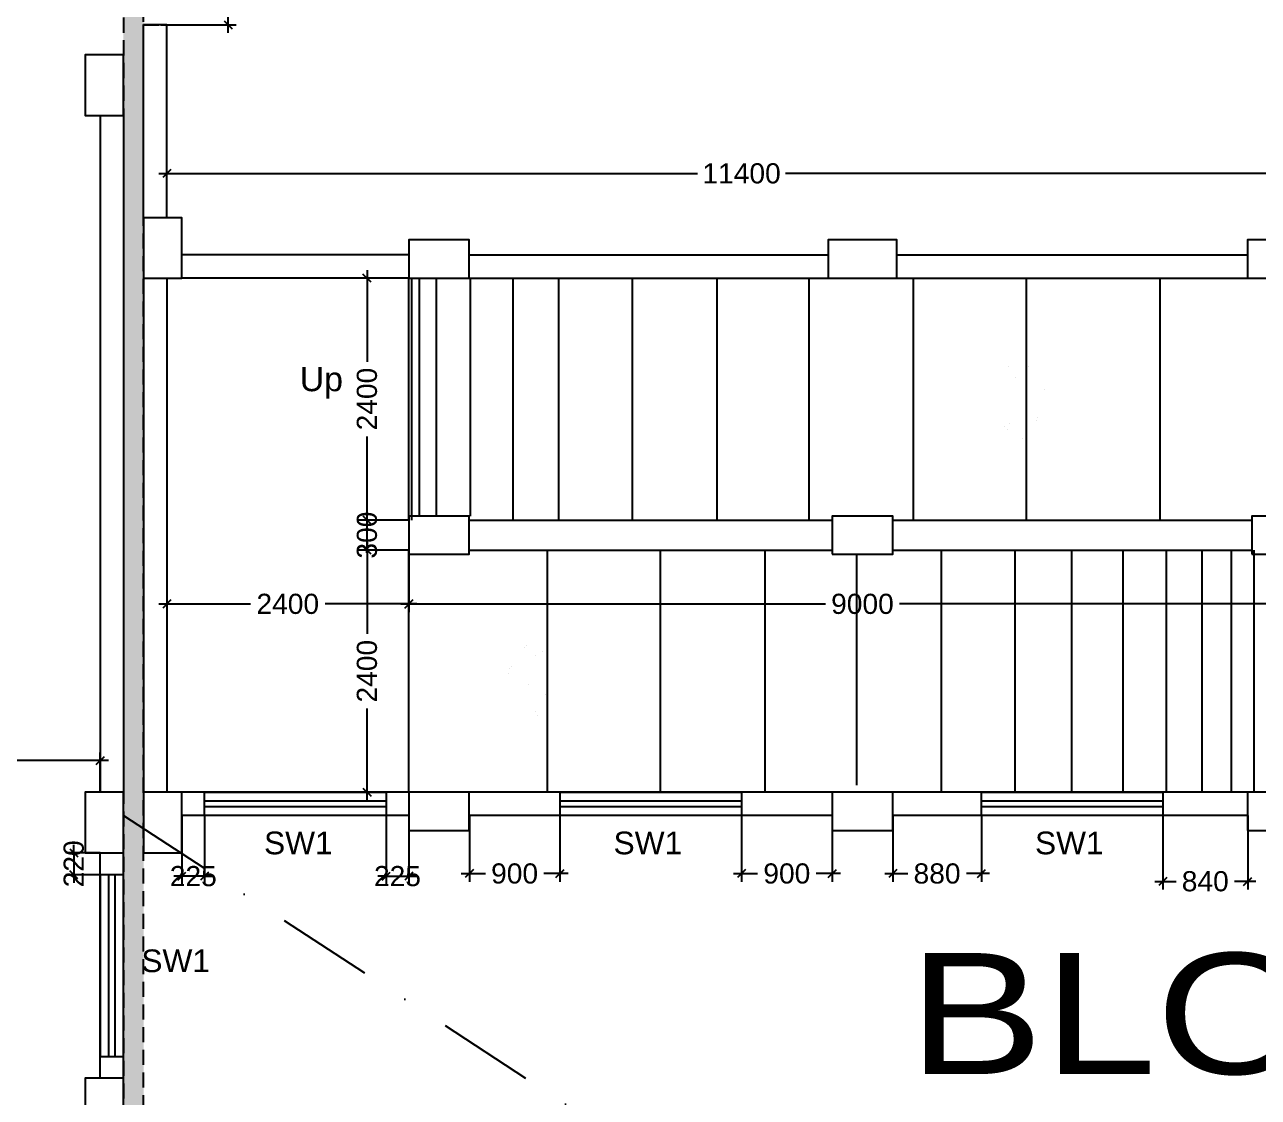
# Model space of a CAD drawing. Extents: x 6345096 to 6738923, y -6490958 to -6305885.
# Drawn here: x 6575810 to 6588046, y -6375273 to -6364631 of the extents above; entities that cross this region are included whole.
import ezdxf
from ezdxf.enums import TextEntityAlignment as Align

# ---------------------------------------------------------------- set-up
doc = ezdxf.new("R2010")
doc.units = 0
doc.header["$LTSCALE"] = 600
doc.header["$MEASUREMENT"] = 0
doc.header["$PDMODE"] = 35
doc.linetypes.add('DASHDOT', pattern=[25.4, 12.7, -6.35, 0, -6.35])
doc.linetypes.add('HIDDEN', pattern=[0.375, 0.25, -0.125])
doc.layers.get('0').update_dxf_attribs({"linetype": 'CONTINUOUS'})
doc.layers.get('Defpoints').update_dxf_attribs({"linetype": 'CONTINUOUS'})
for name, color, linetype in [('BLOCKS-PROP', 2, 'CONTINUOUS'), ('Exp.Joint', 104, 'CONTINUOUS'), ('HS', 251, 'CONTINUOUS'), ('joinery', 7, 'CONTINUOUS'), ('LA-column', 3, 'CONTINUOUS'), ('Railing', 21, 'CONTINUOUS'), ('Stairscase', 7, 'CONTINUOUS'), ('Walls', 7, 'CONTINUOUS'), ('WIN', 151, 'CONTINUOUS'), ('Working Dim', 5, 'CONTINUOUS')]:
    doc.layers.add(name, color=color, linetype=linetype)
doc.styles.add('ari', font='arial.ttf')
doc.styles.add('ARIAL', font='arial.ttf')
doc.dimstyles.new('int. dim', dxfattribs={"dimtxt": 200, "dimasz": 80, "dimexe": 80, "dimexo": 0, "dimgap": 70, "dimtad": 0, "dimdec": 0, "dimzin": 12, "dimdsep": 46, "dimtxsty": 'ari', "dimblk": 'OBLIQUE', "dimcen": 2, "dimdle": 80, "dimclrd": 256, "dimclre": 256, "dimclrt": 6, "dimadec": 0, "dimazin": 0, "dimtfac": 1, "dimtdec": 0, "dimtix": 1, "dimtmove": 2, "dimatfit": 3, "dimfxl": 1, "dimtolj": 1, "dimtzin": 0, "dimlwd": -1, "dimlwe": -1, "dimarcsym": 0})

# ---------------------------------------------------------------- blocks, each defined once
blk = doc.blocks.new('_Oblique')
at = {"color": 0, "linetype": 'ByBlock', "lineweight": -2}
blk.add_line((-0.5, -0.5), (0.5, 0.5), dxfattribs=at)
blk = doc.blocks.new('*D269')
at = {"layer": 'Defpoints', "color": 0, "transparency": 16777216}
for p in [(6576560, -6371931), (6572960, -6372246, -5), (6576560, -6372246, -9)]:
    blk.add_point(p, dxfattribs=at)
at = {"layer": 'Working Dim', "transparency": 16777216}
for p, q in [((6572880, -6371931), (6574391, -6371931)), ((6572960, -6372246), (6572960, -6371851)), ((6576640, -6371931), (6575128, -6371931)), ((6576560, -6372246), (6576560, -6371851))]:
    blk.add_line(p, q, dxfattribs=at)
at = {"layer": 'Working Dim', "transparency": 16777216, "xscale": 80, "yscale": 80, "zscale": 80, "rotation": 180}
blk.add_blockref('_Oblique', (6572960, -6371931), dxfattribs=at)
at = {"layer": 'Working Dim', "transparency": 16777216, "xscale": 80, "yscale": 80, "zscale": 80}
blk.add_blockref('_Oblique', (6576560, -6371931), dxfattribs=at)
at = {"layer": 'Working Dim', "color": 6, "transparency": 16777216, "insert": (6574760, -6371931), "char_height": 200, "attachment_point": 5, "style": 'ari'}
blk.add_mtext('\\A1;3600', dxfattribs=at)
blk = doc.blocks.new('*D280')
at = {"layer": 'Defpoints', "color": 0, "transparency": 16777216}
for p in [(6579619, -6369845, -5), (6588619, -6369845, -5), (6579619, -6370378)]:
    blk.add_point(p, dxfattribs=at)
at = {"layer": 'Working Dim', "transparency": 16777216}
for p, q in [((6579619, -6369845), (6579619, -6370458)), ((6588619, -6369845), (6588619, -6370458)), ((6579539, -6370378), (6583751, -6370378)), ((6588699, -6370378), (6584488, -6370378))]:
    blk.add_line(p, q, dxfattribs=at)
at = {"layer": 'Working Dim', "transparency": 16777216, "xscale": 80, "yscale": 80, "zscale": 80, "rotation": 180}
blk.add_blockref('_Oblique', (6579619, -6370378), dxfattribs=at)
at = {"layer": 'Working Dim', "transparency": 16777216, "xscale": 80, "yscale": 80, "zscale": 80}
blk.add_blockref('_Oblique', (6588619, -6370378), dxfattribs=at)
at = {"layer": 'Working Dim', "color": 6, "transparency": 16777216, "insert": (6584119, -6370378), "char_height": 200, "attachment_point": 5, "style": 'ari'}
blk.add_mtext('\\A1;9000', dxfattribs=at)
blk = doc.blocks.new('*D281')
at = {"layer": 'Defpoints', "color": 0, "transparency": 16777216}
for p in [(6577219, -6370180, -7), (6579619, -6370180, -5), (6577219, -6370378)]:
    blk.add_point(p, dxfattribs=at)
at = {"layer": 'Working Dim', "transparency": 16777216}
for p, q in [((6577219, -6370180), (6577219, -6370458)), ((6579619, -6370180), (6579619, -6370458)), ((6577139, -6370378), (6578049, -6370378)), ((6579699, -6370378), (6578789, -6370378))]:
    blk.add_line(p, q, dxfattribs=at)
at = {"layer": 'Working Dim', "transparency": 16777216, "xscale": 80, "yscale": 80, "zscale": 80, "rotation": 180}
blk.add_blockref('_Oblique', (6577219, -6370378), dxfattribs=at)
at = {"layer": 'Working Dim', "transparency": 16777216, "xscale": 80, "yscale": 80, "zscale": 80}
blk.add_blockref('_Oblique', (6579619, -6370378), dxfattribs=at)
at = {"layer": 'Working Dim', "color": 6, "transparency": 16777216, "insert": (6578419, -6370378), "char_height": 200, "attachment_point": 5, "style": 'ari'}
blk.add_mtext('\\A1;2400', dxfattribs=at)
blk = doc.blocks.new('*D283')
at = {"layer": 'Defpoints', "color": 0, "transparency": 16777216}
for p in [(6579205, -6369845), (6579619, -6369845, 0), (6579619, -6372245, 0)]:
    blk.add_point(p, dxfattribs=at)
at = {"layer": 'Working Dim', "transparency": 16777216}
for p, q in [((6579205, -6369765), (6579205, -6370675)), ((6579619, -6369845), (6579125, -6369845)), ((6579205, -6372325), (6579205, -6371415)), ((6579619, -6372245), (6579125, -6372245))]:
    blk.add_line(p, q, dxfattribs=at)
at = {"layer": 'Working Dim', "transparency": 16777216, "xscale": 80, "yscale": 80, "zscale": 80}
for p, rotation in [((6579205, -6369845), 90), ((6579205, -6372245), 270)]:
    blk.add_blockref('_Oblique', p, dxfattribs=dict(at, rotation=rotation))
at = {"layer": 'Working Dim', "color": 6, "transparency": 16777216, "insert": (6579205, -6371045), "char_height": 200, "attachment_point": 5, "rotation": 90, "style": 'ari'}
blk.add_mtext('\\A1;2400', dxfattribs=at)
blk = doc.blocks.new('*D284')
at = {"layer": 'Defpoints', "color": 0, "transparency": 16777216}
for p in [(6579205, -6369545), (6579619, -6369545, 0), (6579619, -6369845, 0)]:
    blk.add_point(p, dxfattribs=at)
at = {"layer": 'Working Dim', "transparency": 16777216}
for p, q in [((6579205, -6369545), (6579205, -6369465)), ((6579619, -6369545), (6579125, -6369545)), ((6579205, -6369845), (6579205, -6369545)), ((6579619, -6369845), (6579125, -6369845)), ((6579205, -6369845), (6579205, -6369925))]:
    blk.add_line(p, q, dxfattribs=at)
at = {"layer": 'Working Dim', "transparency": 16777216, "xscale": 80, "yscale": 80, "zscale": 80}
for p, rotation in [((6579205, -6369545), 270), ((6579205, -6369845), 90)]:
    blk.add_blockref('_Oblique', p, dxfattribs=dict(at, rotation=rotation))
at = {"layer": 'Working Dim', "color": 6, "transparency": 16777216, "insert": (6579205, -6369695), "char_height": 200, "attachment_point": 5, "rotation": 90, "style": 'ari'}
blk.add_mtext('\\A1;300', dxfattribs=at)
blk = doc.blocks.new('*D285')
at = {"layer": 'Defpoints', "color": 0, "transparency": 16777216}
for p in [(6579205, -6367145), (6579619, -6367145), (6579619, -6369545, 0)]:
    blk.add_point(p, dxfattribs=at)
at = {"layer": 'Working Dim', "transparency": 16777216}
for p, q in [((6579205, -6367065), (6579205, -6367975)), ((6579619, -6367145), (6579125, -6367145)), ((6579205, -6369625), (6579205, -6368715)), ((6579619, -6369545), (6579125, -6369545))]:
    blk.add_line(p, q, dxfattribs=at)
at = {"layer": 'Working Dim', "transparency": 16777216, "xscale": 80, "yscale": 80, "zscale": 80}
for p, rotation in [((6579205, -6367145), 90), ((6579205, -6369545), 270)]:
    blk.add_blockref('_Oblique', p, dxfattribs=dict(at, rotation=rotation))
at = {"layer": 'Working Dim', "color": 6, "transparency": 16777216, "insert": (6579205, -6368345), "char_height": 200, "attachment_point": 5, "rotation": 90, "style": 'ari'}
blk.add_mtext('\\A1;2400', dxfattribs=at)
blk = doc.blocks.new('*D636')
at = {"layer": 'Defpoints', "color": 0, "transparency": 16777216}
for p in [(6588620, -6366107), (6577220, -6366236, 6), (6588620, -6366765, 1)]:
    blk.add_point(p, dxfattribs=at)
at = {"layer": 'Working Dim', "transparency": 16777216}
for p, q in [((6577220, -6366236), (6577220, -6366027)), ((6588620, -6366765), (6588620, -6366027)), ((6577140, -6366107), (6582483, -6366107)), ((6588700, -6366107), (6583356, -6366107))]:
    blk.add_line(p, q, dxfattribs=at)
at = {"layer": 'Working Dim', "transparency": 16777216, "xscale": 80, "yscale": 80, "zscale": 80, "rotation": 180}
blk.add_blockref('_Oblique', (6577220, -6366107), dxfattribs=at)
at = {"layer": 'Working Dim', "transparency": 16777216, "xscale": 80, "yscale": 80, "zscale": 80}
blk.add_blockref('_Oblique', (6588620, -6366107), dxfattribs=at)
at = {"layer": 'Working Dim', "color": 6, "transparency": 16777216, "insert": (6582920, -6366107), "char_height": 200, "attachment_point": 5, "style": 'ari'}
blk.add_mtext('\\A1;11400', dxfattribs=at)
blk = doc.blocks.new('*D1081')
at = {"layer": 'Defpoints', "color": 0, "transparency": 16777216}
for p in [(6576560, -6372846, 6), (6576297, -6373066), (6576560, -6373066, 6)]:
    blk.add_point(p, dxfattribs=at)
at = {"layer": 'Working Dim', "transparency": 16777216}
for p, q in [((6576297, -6372846), (6576297, -6372766)), ((6576560, -6372846), (6576217, -6372846)), ((6576297, -6372846), (6576297, -6373066)), ((6576560, -6373066), (6576217, -6373066)), ((6576297, -6373066), (6576297, -6373146))]:
    blk.add_line(p, q, dxfattribs=at)
at = {"layer": 'Working Dim', "transparency": 16777216, "xscale": 80, "yscale": 80, "zscale": 80}
for p, rotation in [((6576297, -6372846), 270), ((6576297, -6373066), 90)]:
    blk.add_blockref('_Oblique', p, dxfattribs=dict(at, rotation=rotation))
at = {"layer": 'Working Dim', "color": 6, "transparency": 16777216, "insert": (6576297, -6372956), "char_height": 200, "attachment_point": 5, "rotation": 90, "style": 'ari'}
blk.add_mtext('\\A1;220', dxfattribs=at)
blk = doc.blocks.new('*D1083')
at = {"layer": 'Defpoints', "color": 0, "transparency": 16777216}
for p in [(6577219, -6362831, 3), (6577160, -6364631, 5), (6577828, -6364631)]:
    blk.add_point(p, dxfattribs=at)
at = {"layer": 'Working Dim', "transparency": 16777216}
for p, q in [((6577828, -6362751), (6577828, -6363372)), ((6577219, -6362831), (6577908, -6362831)), ((6577828, -6364711), (6577828, -6364089)), ((6577160, -6364631), (6577908, -6364631))]:
    blk.add_line(p, q, dxfattribs=at)
at = {"layer": 'Working Dim', "transparency": 16777216, "xscale": 80, "yscale": 80, "zscale": 80}
for p, rotation in [((6577828, -6362831), 90), ((6577828, -6364631), 270)]:
    blk.add_blockref('_Oblique', p, dxfattribs=dict(at, rotation=rotation))
at = {"layer": 'Working Dim', "color": 6, "transparency": 16777216, "insert": (6577828, -6363731), "char_height": 200, "attachment_point": 5, "rotation": 90, "style": 'ari'}
blk.add_mtext('\\A1;1800', dxfattribs=at)
blk = doc.blocks.new('*D1195')
at = {"layer": 'Defpoints', "color": 0, "transparency": 16777216}
for p in [(6587099, -6372475, 5), (6587940, -6372475, 1), (6587940, -6373130)]:
    blk.add_point(p, dxfattribs=at)
at = {"layer": 'Working Dim', "transparency": 16777216}
for p, q in [((6587099, -6372475), (6587099, -6373210)), ((6587940, -6372475), (6587940, -6373210)), ((6587019, -6373130), (6587229, -6373130)), ((6588020, -6373130), (6587810, -6373130))]:
    blk.add_line(p, q, dxfattribs=at)
at = {"layer": 'Working Dim', "transparency": 16777216, "xscale": 80, "yscale": 80, "zscale": 80, "rotation": 180}
blk.add_blockref('_Oblique', (6587099, -6373130), dxfattribs=at)
at = {"layer": 'Working Dim', "transparency": 16777216, "xscale": 80, "yscale": 80, "zscale": 80}
blk.add_blockref('_Oblique', (6587940, -6373130), dxfattribs=at)
at = {"layer": 'Working Dim', "color": 6, "transparency": 16777216, "insert": (6587519, -6373130), "char_height": 200, "attachment_point": 5, "style": 'ari'}
blk.add_mtext('\\A1;840', dxfattribs=at)
blk = doc.blocks.new('*D1196')
at = {"layer": 'Defpoints', "color": 0, "transparency": 16777216}
for p in [(6582919, -6372475, -1), (6583820, -6372475, 2), (6583820, -6373053)]:
    blk.add_point(p, dxfattribs=at)
at = {"layer": 'Working Dim', "transparency": 16777216}
for p, q in [((6582919, -6372475), (6582919, -6373133)), ((6583820, -6372475), (6583820, -6373133)), ((6582839, -6373053), (6583079, -6373053)), ((6583900, -6373053), (6583660, -6373053))]:
    blk.add_line(p, q, dxfattribs=at)
at = {"layer": 'Working Dim', "transparency": 16777216, "xscale": 80, "yscale": 80, "zscale": 80, "rotation": 180}
blk.add_blockref('_Oblique', (6582919, -6373053), dxfattribs=at)
at = {"layer": 'Working Dim', "transparency": 16777216, "xscale": 80, "yscale": 80, "zscale": 80}
blk.add_blockref('_Oblique', (6583820, -6373053), dxfattribs=at)
at = {"layer": 'Working Dim', "color": 6, "transparency": 16777216, "insert": (6583369, -6373053), "char_height": 200, "attachment_point": 5, "style": 'ari'}
blk.add_mtext('\\A1;900', dxfattribs=at)
blk = doc.blocks.new('*D1197')
at = {"layer": 'Defpoints', "color": 0, "transparency": 16777216}
for p in [(6579394, -6372475, 5), (6579620, -6372475, 5), (6579620, -6373079)]:
    blk.add_point(p, dxfattribs=at)
at = {"layer": 'Working Dim', "transparency": 16777216}
for p, q in [((6579394, -6372475), (6579394, -6373159)), ((6579620, -6372475), (6579620, -6373159)), ((6579394, -6373079), (6579314, -6373079)), ((6579394, -6373079), (6579620, -6373079)), ((6579620, -6373079), (6579700, -6373079))]:
    blk.add_line(p, q, dxfattribs=at)
at = {"layer": 'Working Dim', "transparency": 16777216, "xscale": 80, "yscale": 80, "zscale": 80}
blk.add_blockref('_Oblique', (6579394, -6373079), dxfattribs=at)
at = {"layer": 'Working Dim', "transparency": 16777216, "xscale": 80, "yscale": 80, "zscale": 80, "rotation": 180}
blk.add_blockref('_Oblique', (6579620, -6373079), dxfattribs=at)
at = {"layer": 'Working Dim', "color": 6, "transparency": 16777216, "insert": (6579507, -6373079), "char_height": 200, "attachment_point": 5, "style": 'ari'}
blk.add_mtext('\\A1;225', dxfattribs=at)
blk = doc.blocks.new('*D1198')
at = {"layer": 'Defpoints', "color": 0, "transparency": 16777216}
for p in [(6577369, -6372475, 5), (6577594, -6372475, 5), (6577369, -6373079)]:
    blk.add_point(p, dxfattribs=at)
at = {"layer": 'Working Dim', "transparency": 16777216}
for p, q in [((6577369, -6372475), (6577369, -6373159)), ((6577594, -6372475), (6577594, -6373159)), ((6577369, -6373079), (6577289, -6373079)), ((6577594, -6373079), (6577369, -6373079)), ((6577594, -6373079), (6577674, -6373079))]:
    blk.add_line(p, q, dxfattribs=at)
at = {"layer": 'Working Dim', "transparency": 16777216, "xscale": 80, "yscale": 80, "zscale": 80}
blk.add_blockref('_Oblique', (6577369, -6373079), dxfattribs=at)
at = {"layer": 'Working Dim', "transparency": 16777216, "xscale": 80, "yscale": 80, "zscale": 80, "rotation": 180}
blk.add_blockref('_Oblique', (6577594, -6373079), dxfattribs=at)
at = {"layer": 'Working Dim', "color": 6, "transparency": 16777216, "insert": (6577482, -6373079), "char_height": 200, "attachment_point": 5, "style": 'ari'}
blk.add_mtext('\\A1;225', dxfattribs=at)
blk = doc.blocks.new('*D1199')
at = {"layer": 'Defpoints', "color": 0, "transparency": 16777216}
for p in [(6580220, -6372475, 1), (6581119, -6372475, -1), (6580220, -6373053)]:
    blk.add_point(p, dxfattribs=at)
at = {"layer": 'Working Dim', "transparency": 16777216}
for p, q in [((6580220, -6372475), (6580220, -6373133)), ((6581119, -6372475), (6581119, -6373133)), ((6580140, -6373053), (6580379, -6373053)), ((6581199, -6373053), (6580960, -6373053))]:
    blk.add_line(p, q, dxfattribs=at)
at = {"layer": 'Working Dim', "transparency": 16777216, "xscale": 80, "yscale": 80, "zscale": 80, "rotation": 180}
blk.add_blockref('_Oblique', (6580220, -6373053), dxfattribs=at)
at = {"layer": 'Working Dim', "transparency": 16777216, "xscale": 80, "yscale": 80, "zscale": 80}
blk.add_blockref('_Oblique', (6581119, -6373053), dxfattribs=at)
at = {"layer": 'Working Dim', "color": 6, "transparency": 16777216, "insert": (6580669, -6373053), "char_height": 200, "attachment_point": 5, "style": 'ari'}
blk.add_mtext('\\A1;900', dxfattribs=at)
blk = doc.blocks.new('*D1200')
at = {"layer": 'Defpoints', "color": 0, "transparency": 16777216}
for p in [(6584420, -6372475, 0), (6585299, -6372475, 5), (6584420, -6373053)]:
    blk.add_point(p, dxfattribs=at)
at = {"layer": 'Working Dim', "transparency": 16777216}
for p, q in [((6584420, -6372475), (6584420, -6373133)), ((6585299, -6372475), (6585299, -6373133)), ((6584340, -6373053), (6584569, -6373053)), ((6585379, -6373053), (6585150, -6373053))]:
    blk.add_line(p, q, dxfattribs=at)
at = {"layer": 'Working Dim', "transparency": 16777216, "xscale": 80, "yscale": 80, "zscale": 80, "rotation": 180}
blk.add_blockref('_Oblique', (6584420, -6373053), dxfattribs=at)
at = {"layer": 'Working Dim', "transparency": 16777216, "xscale": 80, "yscale": 80, "zscale": 80}
blk.add_blockref('_Oblique', (6585299, -6373053), dxfattribs=at)
at = {"layer": 'Working Dim', "color": 6, "transparency": 16777216, "insert": (6584859, -6373053), "char_height": 200, "attachment_point": 5, "style": 'ari'}
blk.add_mtext('\\A1;880', dxfattribs=at)
blk = doc.blocks.new('A$C2CD672AE')
at = {"layer": 'Railing', "color": 8, "linetype": 'HIDDEN'}
for p, q in [((49300.1, 89508.4, 5.1), (47050.1, 89508.4, 5.1)), ((49900.1, 89508.4, 5.1), (53460.1, 89508.5, 5.1)), ((54140.1, 89508.5, 5.1), (57620.1, 89508.4, 5.1)), ((49300.1, 89278.4, 5.1), (47050.1, 89278.4, 5.1)), ((49900.1, 89278.4, 5.1), (53460.1, 89278.5, 5.1)), ((54140.1, 89278.5, 5.1), (57620.1, 89278.4, 5.1)), ((49900.2, 86878.4, 5.1), (53500.1, 86878.5, 5.1)), ((54100.1, 86878.5, 5.1), (57660.1, 86878.5, 5.1)), ((49900.2, 86578.4, 5.1), (53500.1, 86578.5, 5.1)), ((54100.1, 86578.5, 5.1), (57660.1, 86578.5, 5.1))]:
    blk.add_line(p, q, dxfattribs=at)
at = {"layer": 'Stairscase', "color": 8, "linetype": 'HIDDEN'}
for p, q in [((49300.1, 86878.4, 10.2), (49300.1, 89278.4, 10.2)), ((49329.8, 86878.4, 5.1), (49329.8, 89278.4, 5.1)), ((49404.9, 86918.5, 5.1), (49404.9, 89278.4, 5.1)), ((49573.4, 86918.5, 5.1), (49573.4, 89278.4, 5.1)), ((49913.7, 86918.5, 5.1), (49913.7, 89278.4, 5.1)), ((50334.9, 86878.4, 5.1), (50334.9, 89278.4, 5.1)), ((50787.8, 86878.4, 5.1), (50787.8, 89278.5, 5.1)), ((51519.4, 86878.4, 5.1), (51519.4, 89278.4, 5.1)), ((52360, 86878.4, 5.1), (52360, 89278.4, 3.4)), ((53270, 86878.4, 5.1), (53270, 89278.4, 5.1)), ((54306.1, 86878.4, 5.1), (54306.1, 89278.4, 5.1)), ((55426.3, 86878.4, 5.1), (55426.3, 89278.4, 5.1)), ((56752.6, 86878.4, 5.1), (56752.6, 89278.4, 5.1)), ((49300.1, 84178.4, 10.2), (49300.1, 86578.4, 10.2)), ((50674, 86578.4, 5.1), (50674, 84178.4, 5.1)), ((51794.2, 86578.4, 5.1), (51794.2, 84178.4, 5.1)), ((52830.3, 86578.4, 5.1), (52830.3, 84178.4, 5.1)), ((53740.3, 86538.5, 5.1), (53740.3, 84248.5, 5.1)), ((54580.9, 86578.4, 5.1), (54580.9, 84178.4, 5.1)), ((55312.5, 86578.4, 5.1), (55312.5, 84178.4, 5.1)), ((55872.9, 86578.4, 5.1), (55872.9, 84178.4, 5.1)), ((56381.2, 86578.4, 5.1), (56381.2, 84178.4, 5.1)), ((56812.5, 86578.4, 5.1), (56812.5, 84178.4, 5.1)), ((57166.8, 86578.4, 5.1), (57166.8, 84178.4, 5.1)), ((57457.4, 86578.4, 5.1), (57457.4, 84178.4, 5.1)), ((57682, 86578.4, 5.1), (57682, 84178.4, 5.1))]:
    blk.add_line(p, q, dxfattribs=at)
at = {"layer": 'Stairscase', "color": 8, "linetype": 'HIDDEN', "const_width": 0.0214, "elevation": 5.1}
for points in [[(48551.7, 88078.5), (55671.7, 88078.5), (55361.5, 88524.2), (55208.9, 88354.4), (55671.7, 88078.5), (55361.5, 87643.7), (55208.9, 87813.4), (55671.7, 88078.5)], [(58875.9, 85371.8), (50278.1, 85371.8), (50588.3, 84926), (50740.9, 85095.9), (50278.1, 85371.8), (50588.3, 85806.5), (50740.9, 85636.8), (50278.1, 85371.8)]]:
    blk.add_lwpolyline(points, dxfattribs=at)
at = {"layer": 'Walls', "color": 8, "linetype": 'HIDDEN'}
for p, q in [((46670.1, 89878.4), (46670.2, 91793.3)), ((46670.2, 91793.3), (46900.2, 91793.3)), ((46900.1, 89878.4), (46900.2, 91793.3)), ((46240.1, 90893.4), (46240.1, 84178.2)), ((46470.1, 90893.4), (46470.1, 84178.2)), ((46670.1, 89278.4), (46670.1, 84178.2)), ((46900.1, 89278.4), (46900.1, 84178.4)), ((49300.1, 84178.5), (47050.1, 84178.5)), ((53500.1, 84178.5), (49900.1, 84178.5)), ((57620.1, 84178.5), (54100.1, 84178.5)), ((49300.1, 83948.5), (47050.1, 83948.3)), ((53500.1, 83948.5), (49900.1, 83948.5)), ((57620.1, 83948.5), (54100.1, 83948.5)), ((46240.1, 81341.5), (46240.1, 83578.2)), ((46470.1, 81341.5), (46470.1, 83578.2))]:
    blk.add_line(p, q, dxfattribs=at)
at = {"layer": 'Stairscase', "color": 8, "linetype": 'HIDDEN', "style": 'ARIAL'}
blk.add_text('Up', height=240, rotation=359.99997, dxfattribs=at).set_placement((48433.1, 88156.9, 5.1), align=Align.CENTER)

msp = doc.modelspace()

# ---------------------------------------------------------------- hatches: boundary and pattern name
at = {"layer": 'Exp.Joint', "linetype": 'HIDDEN'}
msp.add_hatch(color=256, dxfattribs=at).paths.add_polyline_path([(6576989.529, -6334860.673), (6576789.529, -6334860.673), (6576789.529, -6455500.935), (6576989.529, -6455500.935)])

# ---------------------------------------------------------------- linework, layer by layer
at = {"layer": 'Exp.Joint', "linetype": 'HIDDEN', "elevation": 4.947}
msp.add_lwpolyline([(6576989.529, -6334860.673), (6576789.529, -6334860.673), (6576789.529, -6455500.935), (6576989.529, -6455500.935)], close=True, dxfattribs=at)
at = {"layer": 'LA-column', "color": 2}
msp.add_lwpolyline([(6576789.529, -6365530.517), (6576789.529, -6364930.517), (6576409.529, -6364930.517), (6576409.529, -6365530.517)], close=True, dxfattribs=at)
for points, elevation in [([(6577369.529, -6367145.471), (6577369.529, -6366545.471), (6576989.529, -6366545.471), (6576989.529, -6367145.471)], 0.679), ([(6579619.529, -6367145.45), (6580219.529, -6367145.45), (6580219.529, -6366765.45), (6579619.529, -6366765.45)], 5.074), ([(6583779.53, -6367145.453), (6584459.53, -6367145.453), (6584459.53, -6366765.453), (6583779.53, -6366765.453)], 5.074), ([(6587939.53, -6367145.47), (6588619.53, -6367145.47), (6588619.53, -6366765.47), (6587939.53, -6366765.47)], 5.074), ([(6579619.531, -6369885.448), (6580219.531, -6369885.448), (6580219.531, -6369505.448), (6579619.531, -6369505.448)], 5.074), ([(6583819.53, -6369885.448), (6584419.53, -6369885.448), (6584419.53, -6369505.448), (6583819.53, -6369505.448)], 5.074), ([(6587979.53, -6369885.448), (6588579.53, -6369885.448), (6588579.53, -6369505.448), (6587979.53, -6369505.448)], 5.074), ([(6576789.529, -6372845.657), (6576789.529, -6372245.657), (6576409.529, -6372245.657), (6576409.529, -6372845.657)], 5.131), ([(6577369.529, -6372845.657), (6577369.529, -6372245.657), (6576989.529, -6372245.657), (6576989.529, -6372845.657)], 5.131), ([(6579619.529, -6372625.45), (6580219.529, -6372625.45), (6580219.529, -6372245.45), (6579619.529, -6372245.45)], 5.074), ([(6583819.53, -6372625.453), (6584419.53, -6372625.453), (6584419.53, -6372245.453), (6583819.53, -6372245.453)], 5.074), ([(6587939.53, -6372625.466), (6588619.53, -6372625.466), (6588619.53, -6372245.466), (6587939.53, -6372245.466)], 5.074), ([(6576409.529, -6375462.438), (6576789.529, -6375462.438), (6576789.529, -6375082.438), (6576409.529, -6375082.438)], 1.245)]:
    msp.add_lwpolyline(points, close=True, dxfattribs=dict(at, elevation=elevation))
at = {"layer": 'Railing'}
for p, q in [((6579619.436, -6366915.454, 5.131), (6577369.529, -6366915.455, 5.131)), ((6580219.529, -6366915.455, 5.131), (6583779.443, -6366915.434, 5.131)), ((6584459.443, -6366915.435, 5.131), (6587939.442, -6366915.46, 5.131)), ((6579619.436, -6367145.454, 5.131), (6577369.529, -6367145.455, 5.131)), ((6580219.529, -6367145.455, 5.131), (6583779.442, -6367145.434, 5.131)), ((6584459.442, -6367145.435, 5.131), (6587939.442, -6367145.46, 5.131)), ((6580219.531, -6369545.454, 5.131), (6583819.53, -6369545.446, 5.131)), ((6584419.53, -6369545.446, 5.132), (6587979.53, -6369545.438, 5.074)), ((6580219.531, -6369845.454, 5.131), (6583819.53, -6369845.446, 5.131)), ((6584419.53, -6369845.446, 5.132), (6587979.53, -6369845.438, 5.074))]:
    msp.add_line(p, q, dxfattribs=at)
at = {"layer": 'Stairscase', "color": 6}
for p, q in [((6579619.439, -6369545.452, 10.205), (6579619.44, -6367145.452, 10.205)), ((6579619.442, -6372245.462, 10.205), (6579619.442, -6369845.462, 10.205))]:
    msp.add_line(p, q, dxfattribs=at)
at = {"layer": 'Stairscase', "color": 8}
for p, q in [((6579649.138, -6369545.449, 5.074), (6579649.139, -6367145.474, 5.074)), ((6579724.248, -6369505.448, 5.074), (6579724.249, -6367145.474, 5.074)), ((6579892.781, -6369505.448, 5.074), (6579892.782, -6367145.474, 5.074)), ((6580233.093, -6369505.448, 5.074), (6580233.093, -6367145.473, 5.074)), ((6580654.246, -6369545.458, 5.131), (6580654.247, -6367145.458, 5.131)), ((6581107.166, -6369545.45, 5.074), (6581107.167, -6367145.45, 5.074)), ((6581838.787, -6369545.451, 5.074), (6581838.787, -6367145.451, 5.074)), ((6582679.374, -6369545.451, 5.074), (6582679.374, -6367145.458, 3.421)), ((6583589.377, -6369545.452, 5.074), (6583589.378, -6367145.452, 5.074)), ((6584625.506, -6369545.452, 5.074), (6584625.506, -6367145.452, 5.074)), ((6585745.7, -6369545.453, 5.074), (6585745.7, -6367145.453, 5.074)), ((6587071.991, -6369545.453, 5.074), (6587071.991, -6367145.453, 5.074)), ((6580993.36, -6369845.45, 5.074), (6580993.36, -6372245.45, 5.074)), ((6582113.554, -6369845.451, 5.074), (6582113.554, -6372245.451, 5.074)), ((6583149.682, -6369845.451, 5.074), (6583149.682, -6372245.451, 5.074)), ((6584059.686, -6369885.43, 5.074), (6584059.686, -6372175.452, 5.074)), ((6584900.273, -6369845.452, 5.074), (6584900.272, -6372245.452, 5.074)), ((6585631.894, -6369845.453, 5.074), (6585631.893, -6372245.453, 5.074)), ((6586192.285, -6369845.453, 5.074), (6586192.284, -6372245.453, 5.074)), ((6586700.594, -6369845.453, 5.074), (6586700.593, -6372245.453, 5.074)), ((6587131.886, -6369845.453, 5.074), (6587131.886, -6372245.453, 5.074)), ((6587486.162, -6369845.454, 5.074), (6587486.161, -6372245.454, 5.074)), ((6587776.794, -6369845.454, 5.074), (6587776.794, -6372245.454, 5.074)), ((6588001.399, -6369845.454, 5.074), (6588001.398, -6372245.454, 5.074))]:
    msp.add_line(p, q, dxfattribs=at)
at = {"layer": 'Stairscase', "color": 7, "const_width": 0.0214, "elevation": 5.074}
for points in [[(6578871.089, -6368345.443), (6585991.078, -6368345.451), (6585680.926, -6367899.704), (6585528.296, -6368069.534), (6585991.078, -6368345.451), (6585680.926, -6368780.207), (6585528.296, -6368610.457), (6585991.078, -6368345.451)], [(6589195.252, -6371052.13), (6580597.527, -6371052.124), (6580907.679, -6371497.871), (6581060.309, -6371328.041), (6580597.527, -6371052.124), (6580907.679, -6370617.367), (6581060.309, -6370787.117), (6580597.527, -6371052.124)]]:
    msp.add_lwpolyline(points, dxfattribs=at)
at = {"layer": 'Walls', "linetype": 'Continuous'}
for p, q in [((6576989.53, -6366545.47), (6576989.536, -6364630.564)), ((6576989.536, -6364630.564), (6577219.536, -6364630.564)), ((6577219.53, -6366545.471), (6577219.536, -6364630.564)), ((6576559.529, -6365530.517), (6576559.529, -6372245.657)), ((6576789.529, -6365530.517), (6576789.529, -6372245.657)), ((6576989.526, -6367145.48), (6576989.529, -6372245.657)), ((6577219.526, -6367145.48), (6577219.529, -6372245.48)), ((6583819.53, -6372245.408), (6580219.529, -6372245.429)), ((6587939.53, -6372245.43), (6584419.53, -6372245.408)), ((6583819.53, -6372475.408), (6580219.529, -6372475.429)), ((6587939.53, -6372475.43), (6584419.53, -6372475.408)), ((6576559.529, -6375082.438), (6576559.529, -6372845.657)), ((6576789.529, -6375082.438), (6576789.529, -6372845.657))]:
    msp.add_line(p, q, dxfattribs=at)
at = {"layer": 'Walls'}
for p, q in [((6579619.439, -6372245.428), (6577369.529, -6372245.429)), ((6579619.439, -6372475.428), (6577369.529, -6372475.567))]:
    msp.add_line(p, q, dxfattribs=at)
at = {"layer": 'Walls', "color": 6, "linetype": 'DASHDOT', "ltscale": 0.125}
msp.add_line((6576789.529, -6372475.548), (6607049.53, -6392249.669), dxfattribs=at)
at = {"layer": 'WIN', "linetype": 'Continuous'}
msp.add_line((6576642.312, -6373066.047, 7.416), (6576642.312, -6374866.047, 7.416), dxfattribs=at)
for points, elevation in [([(6577594.484, -6372475.429), (6577594.484, -6372245.429), (6579394.484, -6372245.429), (6579394.484, -6372475.429)], 7.463), ([(6577594.484, -6372389.978), (6577594.484, -6372330.879), (6579394.484, -6372330.879), (6579394.484, -6372389.978)], 7.463), ([(6581119.397, -6372475.419), (6581119.397, -6372245.419), (6582919.397, -6372245.419), (6582919.397, -6372475.419)], 1.046), ([(6581119.397, -6372389.968), (6581119.397, -6372330.869), (6582919.397, -6372330.869), (6582919.397, -6372389.968)], 1.046), ([(6585299.44, -6372475.419), (6585299.44, -6372245.419), (6587099.44, -6372245.419), (6587099.44, -6372475.419)], 7.463), ([(6585299.44, -6372389.968), (6585299.44, -6372330.87), (6587099.44, -6372330.87), (6587099.44, -6372389.968)], 7.463), ([(6576789.529, -6374866.047), (6576789.529, -6373066.047), (6576559.529, -6373066.047), (6576559.529, -6374866.047)], 6.376)]:
    msp.add_lwpolyline(points, close=True, dxfattribs=dict(at, elevation=elevation))
at = {"layer": 'WIN', "linetype": 'Continuous', "elevation": 7.416}
msp.add_lwpolyline([(6576706.746, -6374866.047), (6576706.746, -6373066.047)], dxfattribs=at)

# ---------------------------------------------------------------- block references
at = {"layer": 'HS'}
msp.add_blockref('A$C2CD672AE', (6530319.294, -6456423.902, 8.17), dxfattribs=at)

# ---------------------------------------------------------------- texts
at = {"layer": 'BLOCKS-PROP', "color": 10, "style": 'ARIAL', "width": 1.2}
msp.add_text('BLOCK - B2B', height=1200, dxfattribs=at).set_placement((6590777.151, -6375041.283, 2.44), align=Align.CENTER)
at = {"layer": 'joinery', "style": 'ari'}
for p in [(6578524.132, -6372861.345, -0.608), (6581990.872, -6372861.345, -0.608), (6586170.915, -6372861.345, 5.81), (6577307.499, -6374030.842, 3.2)]:
    msp.add_text('SW1', height=225, dxfattribs=at).set_placement(p, align=Align.CENTER)
at = {"layer": 'Stairscase', "color": 7, "style": 'ARIAL'}
msp.add_text('Up', height=240, rotation=359.999968, dxfattribs=at).set_placement((6578752.465, -6368267.045, 5.131), align=Align.CENTER)

# ---------------------------------------------------------------- dimensions: what is measured, and where the dimension line sits
at = {"layer": 'Working Dim', "color": 6}
for base, p1, p2, angle, picture, middle in [((6577827.618, -6364630.564), (6577219.438, -6362830.564, 2.741), (6577160.085, -6364630.564, 5.322), 90, '*D1083', (6577827.618, -6363730.564)), ((6579205.494, -6367145.454, 5.131), (6579619.441, -6369545.454, 5.074), (6579619.44, -6367145.454, 5.131), 90, '*D285', (6579205.494, -6368345.454, 5.131)), ((6579205.494, -6369545.454, 5.131), (6579619.44, -6369845.454, 5.074), (6579619.441, -6369545.454, 5.074), 90, '*D284', (6579205.494, -6369695.454, 5.131)), ((6579205.494, -6369845.454, 5.131), (6579619.442, -6372245.454, 5.074), (6579619.44, -6369845.454, 5.074), 90, '*D283', (6579205.494, -6371045.454, 5.131)), ((6579619.443, -6370378.097, 10.507), (6588619.44, -6369845.462, 5.074), (6579619.443, -6369845.467, 5.074), 180, '*D280', (6584119.442, -6370378.097, 10.507)), ((6577219.441, -6370378.099, 10.507), (6579619.441, -6370180.144, 5.074), (6577219.441, -6370180.146, 3.421), 180, '*D281', (6578419.441, -6370378.099, 10.507)), ((6577369.439, -6373079.142, 2.389), (6577594.484, -6372475.442, 7.463), (6577369.439, -6372475.419, 7.558), 180, '*D1198', (6577481.962, -6373079.142, 2.389)), ((6580219.529, -6373053.275, 2.332), (6581119.397, -6372475.413, 1.046), (6580219.529, -6372475.408, 3.715), 180, '*D1199', (6580669.463, -6373053.275, 2.332)), ((6584419.53, -6373053.275, 2.332), (6585299.44, -6372475.419, 7.463), (6584419.53, -6372475.407, 2.67), 180, '*D1200', (6584859.485, -6373053.275, 2.332)), ((6576297.368, -6373066.047), (6576559.529, -6372845.657, 6.376), (6576559.529, -6373066.047, 6.376), 90, '*D1081', (6576297.368, -6372955.852))]:
    dim = msp.add_linear_dim(base=base, p1=p1, p2=p2, angle=angle, dimstyle='int. dim', override={"dimtxt": 200, "dimarcsym": 1}, dxfattribs=at)
    dim.commit()
    dim.dimension.update_dxf_attribs({"geometry": picture, "text_midpoint": middle})
for base, p1, p2, picture, middle in [((6588619.53, -6366106.824), (6577219.531, -6366236.455, 5.903), (6588619.53, -6366765.453, 1.155), '*D636', (6582919.53, -6366106.824)), ((6576559.529, -6371930.64, 18.814), (6572959.528, -6372245.692, 13.683), (6576559.529, -6372245.753, 9.955), '*D269', (6574759.529, -6371930.64, 18.814)), ((6579619.53, -6373079.142, 2.389), (6579394.484, -6372475.442, 7.463), (6579619.53, -6372475.419, 7.558), '*D1197', (6579507.007, -6373079.142, 2.389)), ((6583819.53, -6373053.275, 2.332), (6582919.397, -6372475.413, 1.046), (6583819.53, -6372475.408, 3.975), '*D1196', (6583369.463, -6373053.275, 2.332)), ((6587939.53, -6373129.861, 2.332), (6587099.44, -6372475.419, 7.463), (6587939.53, -6372475.431, 2.888), '*D1195', (6587519.485, -6373129.861, 2.332))]:
    dim = msp.add_linear_dim(base=base, p1=p1, p2=p2, dimstyle='int. dim', override={"dimtxt": 200, "dimarcsym": 1}, dxfattribs=at)
    dim.commit()
    dim.dimension.update_dxf_attribs({"geometry": picture, "text_midpoint": middle})

doc.saveas('drawing.dxf')
